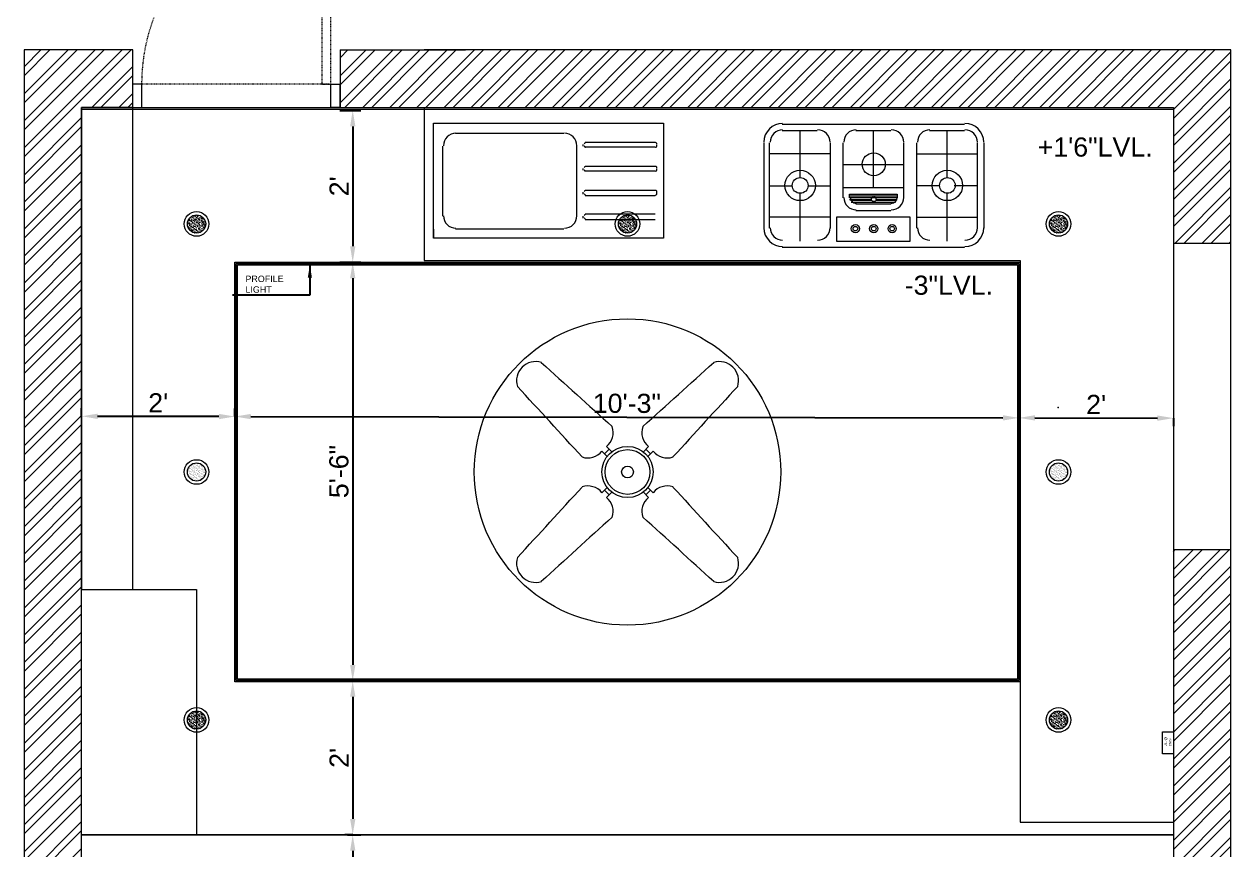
# Model space of a CAD drawing. Header units: inches. Extents: x 213 to 17763, y -4830 to 1802.
# Drawn here: x 12749.8 to 12938.8, y -2748.7 to -2619.3 of the extents above; entities that cross this region are included whole.
import ezdxf

# ---------------------------------------------------------------- set-up
doc = ezdxf.new("R2010")
doc.units = ezdxf.units.IN
doc.header["$MEASUREMENT"] = 0
for name, pattern in [('ACAD_ISO02W100', [15, 12, -3]), ('AUDIT_D_060311083008-3', [0]), ('DASHED2', [0.375, 0.25, -0.125]), ('HIDDEN', [0.375, 0.25, -0.125])]:
    doc.linetypes.add(name, pattern=pattern)
for name, color, linetype in [('.', 30, 'Continuous'), ('A-DOOR', 251, 'AUDIT_D_060311083008-3'), ('A-Door-Frame', 1, 'Continuous'), ('A-Door-Swing', 8, 'HIDDEN'), ('COLUMN', 1, 'Continuous'), ('PDF3_Text', 1, 'Continuous')]:
    doc.layers.add(name, color=color, linetype=linetype)
doc.layers.add('PDF_Furniture', color=7, linetype='Continuous', true_color=0xdd8a6d)
doc.layers.add('PDF_SANITARY', color=7, linetype='Continuous', true_color=0x7f7f7f)
doc.layers.add('ROD', color=7, linetype='Continuous', lineweight=9)
doc.styles.add('Arial', font='arial.ttf', dxfattribs={"height": 10})
doc.styles.add('PDF Arial', font='arial.ttf')
doc.styles.get("Standard").update_dxf_attribs({"font": 'arial.ttf'})
doc.dimstyles.new('DETAIL DIM', dxfattribs={"dimtxt": 2, "dimasz": 2, "dimexe": 2, "dimexo": 2, "dimgap": 0, "dimtad": 0, "dimdec": 0, "dimzin": 0, "dimdsep": 46, "dimlunit": 4, "dimtxsty": 'Arial', "dimcen": 2, "dimse1": 1, "dimse2": 1, "dimclrt": 1, "dimadec": 0, "dimazin": 0, "dimtfac": 1, "dimtdec": 0, "dimtofl": 0, "dimtmove": 0, "dimatfit": 3, "dimfxl": 2, "dimfrac": 2, "dimtolj": 1, "dimtzin": 0, "dimarcsym": 1})
doc.dimstyles.new('ISO-25', dxfattribs={"dimtxt": 4.5, "dimasz": 2.5, "dimexe": 1.25, "dimexo": 0.625, "dimtad": 1, "dimdec": 0, "dimlunit": 4, "dimtxsty": 'Standard', "dimcen": 2.5, "dimadec": 0, "dimazin": 0, "dimtfac": 1, "dimtdec": 0, "dimtmove": 0, "dimatfit": 3, "dimfxl": 1, "dimarcsym": 0})

# ---------------------------------------------------------------- blocks, each defined once
blk = doc.blocks.new('*U34')
at = {"layer": 'A-Door-Frame', "lineweight": 5}
for p, q in [((0, -100), (0, 0)), ((900, -100), (900, 0))]:
    blk.add_line(p, q, dxfattribs=at)
for points in [[(0, -100), (40, -100), (40, 0), (0, 0)], [(900, -100), (860, -100), (860, 0), (900, 0)]]:
    blk.add_lwpolyline(points, dxfattribs=at)
at = {"layer": 'A-Door-Swing', "linetype": 'DASHED2', "lineweight": 5}
blk.add_line((47.3, 0), (867.3, 0), dxfattribs=at)
blk.add_lwpolyline([(40, 0), (40, 820), (80, 820), (80, 0)], close=True, dxfattribs=at)
blk.add_arc((40, 0), 820, 360, 90, dxfattribs=at)
blk = doc.blocks.new('9iuygtfdx')
at = {"layer": 'PDF_SANITARY', "color": 254, "lineweight": 5}
for points in [[(8804.29, 1162.93), (8775.75, 1162.93)], [(8781.23, 1161.93), (8775.75, 1161.93)], [(8778.49, 1161.93), (8778.49, 1154.58)], [(8792.76, 1161.93), (8787.28, 1161.93)], [(8790.02, 1161.93), (8790.02, 1152.99)], [(8804.29, 1161.93), (8798.81, 1161.93)], [(8801.55, 1161.93), (8801.55, 1154.58)], [(8772.87, 1160.05), (8772.87, 1146.65)], [(8773.73, 1160.05), (8773.73, 1146.65)], [(8783.24, 1160.05), (8783.24, 1146.65)], [(8785.26, 1160.05), (8785.26, 1151.4)], [(8794.77, 1160.05), (8794.77, 1151.4)], [(8796.79, 1160.05), (8796.79, 1146.65)], [(8806.3, 1160.05), (8806.3, 1146.65)], [(8807.31, 1160.05), (8807.31, 1146.65)], [(8783.24, 1158.32), (8773.73, 1158.32)], [(8796.79, 1158.32), (8806.3, 1158.32)], [(8794.77, 1156.59), (8785.26, 1156.59)], [(8773.73, 1153.28), (8777.34, 1153.28)], [(8779.79, 1153.28), (8783.24, 1153.28)], [(8794.77, 1152.99), (8785.26, 1152.99)], [(8800.4, 1153.28), (8796.79, 1153.28)], [(8806.3, 1153.28), (8802.7, 1153.28)], [(8778.49, 1152.13), (8778.49, 1144.63)], [(8793.77, 1151.69), (8786.27, 1151.69)], [(8789.73, 1151.12), (8786.27, 1151.12)], [(8793.77, 1151.12), (8790.45, 1151.12)], [(8801.55, 1152.13), (8801.55, 1144.63)], [(8789.73, 1150.97), (8786.42, 1150.97)], [(8793.48, 1150.68), (8786.56, 1150.68)], [(8792.76, 1150.4), (8787.28, 1150.4)], [(8792.76, 1149.39), (8787.28, 1149.39)], [(8793.62, 1150.97), (8790.45, 1150.97)], [(8783.24, 1148.38), (8773.73, 1148.38)], [(8796.79, 1148.38), (8806.3, 1148.38)], [(8804.29, 1143.62), (8775.75, 1143.62)]]:
    blk.add_lwpolyline(points, dxfattribs=at)
for points in [[(8786.27, 1151.98), (8793.77, 1151.98), (8793.77, 1151.4), (8786.27, 1151.4)], [(8784.25, 1144.63), (8795.78, 1144.63), (8795.78, 1148.38), (8784.25, 1148.38)]]:
    blk.add_lwpolyline(points, close=True, dxfattribs=at)
for centre, radius in [((8790.09, 1156.67), 1.8), ((8778.56, 1153.35), 2.38), ((8801.62, 1153.35), 2.38), ((8778.56, 1153.35), 1.23), ((8801.62, 1153.35), 1.23), ((8790.09, 1151.19), 0.36), ((8787.21, 1146.58), 0.649), ((8787.21, 1146.58), 0.36), ((8790.09, 1146.58), 0.649), ((8790.09, 1146.58), 0.36), ((8792.97, 1146.58), 0.649), ((8792.97, 1146.58), 0.36)]:
    blk.add_circle(centre, radius, dxfattribs=at)
for centre, radius, start, end in [((8775.82, 1160.12), 2.95, 90, 180), ((8804.36, 1160.12), 2.95, 360, 90), ((8775.82, 1160.12), 1.95, 90, 180), ((8781.3, 1160.12), 1.95, 0, 90), ((8787.35, 1160.12), 1.95, 90, 180), ((8792.83, 1160.12), 1.95, 0, 90), ((8798.88, 1160.12), 1.95, 90, 180), ((8804.36, 1160.12), 1.95, 0, 90), ((8787.35, 1151.48), 1.95, 180, 270), ((8787.35, 1151.48), 0.937, 180, 270), ((8792.83, 1151.48), 0.937, 270, 360), ((8792.83, 1151.48), 1.95, 270, 360), ((8775.82, 1146.72), 2.95, 180, 270), ((8775.82, 1146.72), 1.95, 180, 270), ((8781.3, 1146.72), 1.95, 270, 360), ((8798.88, 1146.72), 1.95, 180, 270), ((8804.36, 1146.72), 2.95, 270, 0), ((8804.36, 1146.72), 1.95, 270, 360)]:
    blk.add_arc(centre, radius, start, end, dxfattribs=at)
blk = doc.blocks.new('3')
at = {"color": 18, "lineweight": 5, "true_color": 0x000000}
for p, q in [((3389.2, -1076.4), (3365.8, -1052.9)), ((3397.8, -1044.8), (3377.7, -1064.9)), ((3386.6, -1033.2), (3409, -1056.5)), ((3571.3, -1033.2), (3549, -1056.5)), ((3560.1, -1044.8), (3580.2, -1064.9)), ((3568.7, -1076.4), (3592.1, -1052.9)), ((3389.2, -1214.6), (3365.8, -1238)), ((3568.7, -1214.6), (3592.1, -1238)), ((3397.8, -1246.1), (3377.7, -1226.1)), ((3386.6, -1257.8), (3409, -1234.5)), ((3571.3, -1257.8), (3549, -1234.5)), ((3560.1, -1246.1), (3580.2, -1226.1))]:
    blk.add_line(p, q, dxfattribs=at)
for radius in [113.2, 99.1, 26]:
    blk.add_circle((3479, -1145.5), radius, dxfattribs=at)
for centre, radius, start, end in [((3073.6, -742.7), 85, 73.055, 197.3061), ((27552.9, 26002.3), 36179.8, 227.47452, 228.14348), ((-20595, 26002.3), 36179.8, 311.85652, 312.52548), ((3884.3, -742.7), 85, 342.6939, 106.945), ((-23516.5, -25390.1), 36179.8, 42.21764, 42.8866), ((30474.4, -25390.1), 36179.8, 137.1134, 137.78236), ((3336.5, -971.6), 79.4, 309.1111, 19.4903), ((3621.4, -971.6), 79.4, 160.5097, 230.8889), ((3304.2, -1004.1), 79.4, 250.8708, 321.2501), ((3653.8, -1004.1), 79.4, 218.7499, 289.1292), ((-23516.5, 23099.1), 36179.8, 317.1134, 317.78236), ((3304.2, -1286.8), 79.4, 38.7499, 109.1292), ((3653.8, -1286.8), 79.4, 70.8708, 141.2501), ((30474.4, 23099.1), 36179.8, 222.21764, 222.8866), ((3336.5, -1319.4), 79.4, 340.5097, 50.8889), ((3621.4, -1319.4), 79.4, 129.1111, 199.4903), ((27552.9, -28293.2), 36179.8, 131.85652, 132.52548), ((-20595, -28293.2), 36179.8, 47.47452, 48.14348), ((3073.6, -1548.3), 85, 162.6939, 286.945), ((3884.3, -1548.3), 85, 253.055, 17.3061)]:
    blk.add_arc(centre, radius, start, end, dxfattribs=at)
blk = doc.blocks.new('*D885')
at = {"color": 0, "linetype": 'ACAD_ISO02W100', "lineweight": -2, "transparency": 16777216}
for p, q in [((12799.23, -2632.86), (12802.48, -2632.86)), ((12799.23, -2656.65), (12802.48, -2656.65))]:
    blk.add_line(p, q, dxfattribs=at)
at = {"color": 0, "linetype": 'AUDIT_D_060311083008-3', "lineweight": -2, "transparency": 16777216}
blk.add_line((12801.23, -2635.36), (12801.23, -2654.15), dxfattribs=at)
at = {"color": 0, "transparency": 16777216}
for points in [[(12800.82, -2635.36), (12801.65, -2635.36), (12801.23, -2632.86)], [(12800.82, -2654.15), (12801.65, -2654.15), (12801.23, -2656.65)]]:
    blk.add_solid(points, dxfattribs=at)
at = {"layer": 'Defpoints', "color": 0, "transparency": 16777216}
for p in [(12798.48, -2632.86), (12798.48, -2656.65), (12801.23, -2656.65)]:
    blk.add_point(p, dxfattribs=at)
at = {"color": 0, "lineweight": 5, "transparency": 16777216, "insert": (12799.1, -2644.75), "char_height": 3, "attachment_point": 5, "rotation": 90}
blk.add_mtext("2'", dxfattribs=at)
blk = doc.blocks.new('*D886')
at = {"color": 0, "linetype": 'ACAD_ISO02W100', "lineweight": -2, "transparency": 16777216}
for p, q in [((12800.39, -2746.38), (12802.48, -2746.38)), ((12801.23, -2770.38), (12802.48, -2770.38))]:
    blk.add_line(p, q, dxfattribs=at)
at = {"color": 0, "linetype": 'AUDIT_D_060311083008-3', "lineweight": -2, "transparency": 16777216}
blk.add_line((12801.23, -2748.88), (12801.23, -2767.88), dxfattribs=at)
at = {"color": 0, "transparency": 16777216}
for points in [[(12800.82, -2748.88), (12801.65, -2748.88), (12801.23, -2746.38)], [(12800.82, -2767.88), (12801.65, -2767.88), (12801.23, -2770.38)]]:
    blk.add_solid(points, dxfattribs=at)
at = {"layer": 'Defpoints', "color": 0, "transparency": 16777216}
for p in [(12799.77, -2746.38), (12801.23, -2770.38), (12801.23, -2770.38)]:
    blk.add_point(p, dxfattribs=at)
at = {"color": 0, "lineweight": 5, "transparency": 16777216, "insert": (12799.1, -2758.38), "char_height": 3, "attachment_point": 5, "rotation": 90}
blk.add_mtext("2'", dxfattribs=at)
blk = doc.blocks.new('*D887')
at = {"color": 0, "linetype": 'ACAD_ISO02W100', "lineweight": -2, "transparency": 16777216}
for p, q in [((12758.77, -2680.79), (12758.77, -2679.54)), ((12782.77, -2680.83), (12782.77, -2679.58))]:
    blk.add_line(p, q, dxfattribs=at)
at = {"color": 0, "linetype": 'AUDIT_D_060311083008-3', "lineweight": -2, "transparency": 16777216}
blk.add_line((12780.27, -2680.83), (12761.27, -2680.8), dxfattribs=at)
at = {"color": 0, "transparency": 16777216}
for points in [[(12761.27, -2680.38), (12761.27, -2681.21), (12758.77, -2680.79)], [(12780.27, -2680.41), (12780.27, -2681.25), (12782.77, -2680.83)]]:
    blk.add_solid(points, dxfattribs=at)
at = {"layer": 'Defpoints', "color": 0, "transparency": 16777216}
for p in [(12758.77, -2680.79), (12758.77, -2680.79), (12782.77, -2680.83)]:
    blk.add_point(p, dxfattribs=at)
at = {"color": 0, "lineweight": 5, "transparency": 16777216, "insert": (12770.77, -2678.68), "char_height": 3, "attachment_point": 5, "rotation": 359.9029}
blk.add_mtext("2'", dxfattribs=at)
blk = doc.blocks.new('*D923')
at = {"color": 0, "linetype": 'ACAD_ISO02W100', "lineweight": -2, "transparency": 16777216}
for p, q in [((12782.77, -2680.83), (12782.77, -2679.58)), ((12905.57, -2681.04), (12905.57, -2679.79))]:
    blk.add_line(p, q, dxfattribs=at)
at = {"color": 0, "linetype": 'AUDIT_D_060311083008-3', "lineweight": -2, "transparency": 16777216}
blk.add_line((12785.27, -2680.84), (12903.07, -2681.04), dxfattribs=at)
at = {"color": 0, "transparency": 16777216}
for points in [[(12785.27, -2680.42), (12785.27, -2681.25), (12782.77, -2680.83)], [(12903.07, -2680.62), (12903.07, -2681.45), (12905.57, -2681.04)]]:
    blk.add_solid(points, dxfattribs=at)
at = {"layer": 'Defpoints', "color": 0, "transparency": 16777216}
for p in [(12782.77, -2680.83), (12905.57, -2681.04), (12905.57, -2681.16)]:
    blk.add_point(p, dxfattribs=at)
at = {"color": 0, "transparency": 16777216, "insert": (12844.17, -2678.78), "char_height": 3, "attachment_point": 5, "rotation": 359.9029}
blk.add_mtext('10\'-3"', dxfattribs=at)
blk = doc.blocks.new('*D924')
at = {"color": 0, "linetype": 'ACAD_ISO02W100', "lineweight": -2, "transparency": 16777216}
for p, q in [((12905.57, -2681.04), (12905.57, -2679.79)), ((12929.77, -2681.08), (12929.77, -2682.33))]:
    blk.add_line(p, q, dxfattribs=at)
at = {"color": 0, "linetype": 'AUDIT_D_060311083008-3', "lineweight": -2, "transparency": 16777216}
blk.add_line((12908.07, -2681.05), (12927.27, -2681.08), dxfattribs=at)
at = {"color": 0, "transparency": 16777216}
for points in [[(12908.07, -2680.63), (12908.07, -2681.46), (12905.57, -2681.04)], [(12927.27, -2680.66), (12927.27, -2681.5), (12929.77, -2681.08)]]:
    blk.add_solid(points, dxfattribs=at)
at = {"layer": 'Defpoints', "color": 0, "transparency": 16777216}
for p in [(12905.57, -2681.16), (12929.77, -2680.97), (12929.77, -2681.08)]:
    blk.add_point(p, dxfattribs=at)
at = {"color": 0, "transparency": 16777216, "insert": (12917.67, -2678.93), "char_height": 3, "attachment_point": 5, "rotation": 359.9029}
blk.add_mtext("2'", dxfattribs=at)
blk = doc.blocks.new('*D889')
at = {"color": 0, "linetype": 'ACAD_ISO02W100', "lineweight": -2, "transparency": 16777216}
for p, q in [((12799.23, -2656.65), (12802.48, -2656.65)), ((12801.23, -2722.25), (12799.98, -2722.25))]:
    blk.add_line(p, q, dxfattribs=at)
at = {"color": 0, "linetype": 'AUDIT_D_060311083008-3', "lineweight": -2, "transparency": 16777216}
blk.add_line((12801.23, -2659.15), (12801.23, -2719.75), dxfattribs=at)
at = {"color": 0, "transparency": 16777216}
for points in [[(12800.82, -2659.15), (12801.65, -2659.15), (12801.23, -2656.65)], [(12800.82, -2719.75), (12801.65, -2719.75), (12801.23, -2722.25)]]:
    blk.add_solid(points, dxfattribs=at)
at = {"layer": 'Defpoints', "color": 0, "transparency": 16777216}
for p in [(12798.48, -2656.65), (12801.23, -2722.25), (12801.37, -2722.25)]:
    blk.add_point(p, dxfattribs=at)
at = {"color": 0, "transparency": 16777216, "insert": (12799.08, -2689.45), "char_height": 3, "attachment_point": 5, "rotation": 90}
blk.add_mtext('5\'-6"', dxfattribs=at)
blk = doc.blocks.new('*D890')
at = {"color": 0, "linetype": 'ACAD_ISO02W100', "lineweight": -2, "transparency": 16777216}
for p, q in [((12801.23, -2722.25), (12799.98, -2722.25)), ((12801.23, -2746.38), (12799.98, -2746.38))]:
    blk.add_line(p, q, dxfattribs=at)
at = {"color": 0, "linetype": 'AUDIT_D_060311083008-3', "lineweight": -2, "transparency": 16777216}
blk.add_line((12801.23, -2724.75), (12801.23, -2743.88), dxfattribs=at)
at = {"color": 0, "transparency": 16777216}
for points in [[(12800.82, -2724.75), (12801.65, -2724.75), (12801.23, -2722.25)], [(12800.82, -2743.88), (12801.65, -2743.88), (12801.23, -2746.38)]]:
    blk.add_solid(points, dxfattribs=at)
at = {"layer": 'Defpoints', "color": 0, "transparency": 16777216}
for p in [(12801.37, -2722.25), (12801.23, -2746.38), (12801.23, -2746.38)]:
    blk.add_point(p, dxfattribs=at)
at = {"color": 0, "transparency": 16777216, "insert": (12799.1, -2734.32), "char_height": 3, "attachment_point": 5, "rotation": 90}
blk.add_mtext("2'", dxfattribs=at)

msp = doc.modelspace()

# ---------------------------------------------------------------- hatches: boundary and pattern name
at = {"layer": '.', "lineweight": 5}
h = msp.add_hatch(dxfattribs=at)
h.set_pattern_fill('ANSI32', color=1, scale=8)
h.set_pattern_definition([(45, (4085.314, -3797.9675), (-2.1213203, 2.1213203), []), (45, (4086.728, -3797.9675), (-2.1213203, 2.1213203), [])])
h.paths.add_polyline_path([(12938.77, -2623.38), (12812.4, -2623.38), (12799.27, -2623.38), (12799.27, -2632.38), (12929.77, -2632.38), (12929.77, -2653.69), (12938.77, -2653.69)])
h.paths.add_polyline_path([(12938.77, -2701.69), (12929.77, -2701.69), (12929.77, -2803.38), (12929.77, -2849.38), (12913.27, -2849.38), (12758.77, -2849.38), (12749.77, -2849.38), (12749.77, -2858.38), (12938.77, -2858.38)])
h.paths.add_polyline_path([(12758.77, -2632.38), (12766.77, -2632.38), (12766.77, -2628.77), (12766.77, -2623.38), (12749.77, -2623.38), (12749.77, -2807.33), (12754.44, -2807.33), (12758.77, -2807.38)])
at = {"lineweight": 5}
h = msp.add_hatch(dxfattribs=at)
h.set_pattern_fill('AR-SAND', color=5, scale=0.2)
h.set_pattern_definition([(37.5, (-113162.7621, -240971.75546), (-0.01259867162, 0.3853647538), [0, -0.304, 0, -0.34, 0, -0.325]), (7.5, (-113162.7621, -240971.75546), (0.3539553411, 0.564429213), [0, -0.164, 0, -0.274, 0, -0.105]), (327.5, (-113163.0081, -240971.75546), (0.62282837235, 0.0011318107), [0, -0.1, 0, -0.36, 0, -0.47]), (317.5, (-113163.0081, -240971.75546), (0.6012253209, 0.175535113), [0, -0.05, 0, -0.236, 0, -0.27])])
h.paths.add_polyline_path([(12778.2, -2650.65, -1), (12775.34, -2650.65, -1)])
h = msp.add_hatch(dxfattribs=at)
h.set_pattern_fill('AR-SAND', color=5, scale=0.2)
h.set_pattern_definition([(37.5, (-113095.2621, -240971.75546), (-0.01259867162, 0.3853647538), [0, -0.304, 0, -0.34, 0, -0.325]), (7.5, (-113095.2621, -240971.75546), (0.3539553411, 0.564429213), [0, -0.164, 0, -0.274, 0, -0.105]), (327.5, (-113095.5081, -240971.75546), (0.62282837235, 0.0011318107), [0, -0.1, 0, -0.36, 0, -0.47]), (317.5, (-113095.5081, -240971.75546), (0.6012253209, 0.175535113), [0, -0.05, 0, -0.236, 0, -0.27])])
h.paths.add_polyline_path([(12845.7, -2650.65, -1), (12842.84, -2650.65, -1)])
h = msp.add_hatch(dxfattribs=at)
h.set_pattern_fill('AR-SAND', color=5, scale=0.2)
h.set_pattern_definition([(37.5, (-113027.7621, -240971.75546), (-0.01259867162, 0.3853647538), [0, -0.304, 0, -0.34, 0, -0.325]), (7.5, (-113027.7621, -240971.75546), (0.3539553411, 0.564429213), [0, -0.164, 0, -0.274, 0, -0.105]), (327.5, (-113028.0081, -240971.75546), (0.62282837235, 0.0011318107), [0, -0.1, 0, -0.36, 0, -0.47]), (317.5, (-113028.0081, -240971.75546), (0.6012253209, 0.175535113), [0, -0.05, 0, -0.236, 0, -0.27])])
h.paths.add_polyline_path([(12913.2, -2650.65, -1), (12910.34, -2650.65, -1)])
h = msp.add_hatch(dxfattribs=at)
h.set_pattern_fill('AR-SAND', color=5, scale=0.2)
h.set_pattern_definition([(37.5, (-113162.7621, -241010.62202), (-0.01259867162, 0.3853647538), [0, -0.304, 0, -0.34, 0, -0.325]), (7.5, (-113162.7621, -241010.622), (0.3539553411, 0.564429213), [0, -0.164, 0, -0.274, 0, -0.105]), (327.5, (-113163.0081, -241010.622), (0.62282837235, 0.0011318107), [0, -0.1, 0, -0.36, 0, -0.47]), (317.5, (-113163.0081, -241010.622), (0.6012253209, 0.175535113), [0, -0.05, 0, -0.236, 0, -0.27])])
h.paths.add_polyline_path([(12778.2, -2689.52, -1), (12775.34, -2689.52, -1)])
h = msp.add_hatch(dxfattribs=at)
h.set_pattern_fill('AR-SAND', color=5, scale=0.2)
h.set_pattern_definition([(37.5, (-113027.7621, -241010.62202), (-0.01259867162, 0.3853647538), [0, -0.304, 0, -0.34, 0, -0.325]), (7.5, (-113027.7621, -241010.622), (0.3539553411, 0.564429213), [0, -0.164, 0, -0.274, 0, -0.105]), (327.5, (-113028.0081, -241010.622), (0.62282837235, 0.0011318107), [0, -0.1, 0, -0.36, 0, -0.47]), (317.5, (-113028.0081, -241010.622), (0.6012253209, 0.175535113), [0, -0.05, 0, -0.236, 0, -0.27])])
h.paths.add_polyline_path([(12913.2, -2689.52, -1), (12910.34, -2689.52, -1)])
h = msp.add_hatch(dxfattribs=at)
h.set_pattern_fill('AR-SAND', color=5, scale=0.2)
h.set_pattern_definition([(37.5, (-113162.7621, -241049.48858), (-0.01259867162, 0.3853647538), [0, -0.304, 0, -0.34, 0, -0.325]), (7.5, (-113162.7621, -241049.4886), (0.3539553411, 0.564429213), [0, -0.164, 0, -0.274, 0, -0.105]), (327.5, (-113163.0081, -241049.48858), (0.62282837235, 0.0011318107), [0, -0.1, 0, -0.36, 0, -0.47]), (317.5, (-113163.0081, -241049.4886), (0.6012253209, 0.175535113), [0, -0.05, 0, -0.236, 0, -0.27])])
h.paths.add_polyline_path([(12778.2, -2728.38, -1), (12775.34, -2728.38, -1)])
h = msp.add_hatch(dxfattribs=at)
h.set_pattern_fill('AR-SAND', color=5, scale=0.2)
h.set_pattern_definition([(37.5, (-113027.7621, -241049.48858), (-0.01259867162, 0.3853647538), [0, -0.304, 0, -0.34, 0, -0.325]), (7.5, (-113027.7621, -241049.4886), (0.3539553411, 0.564429213), [0, -0.164, 0, -0.274, 0, -0.105]), (327.5, (-113028.0081, -241049.48858), (0.62282837235, 0.0011318107), [0, -0.1, 0, -0.36, 0, -0.47]), (317.5, (-113028.0081, -241049.4886), (0.6012253209, 0.175535113), [0, -0.05, 0, -0.236, 0, -0.27])])
h.paths.add_polyline_path([(12913.2, -2728.38, -1), (12910.34, -2728.38, -1)])

# ---------------------------------------------------------------- linework, layer by layer
for p, q in [((12766.77, -2632.38), (12799.27, -2632.38)), ((12758.77, -2746.38), (12929.77, -2746.38))]:
    msp.add_line(p, q, dxfattribs=at)
for points in [[(12758.77, -2632.65), (12929.77, -2632.65), (12929.77, -2746.38), (12758.77, -2746.38)], [(12782.77, -2656.65), (12905.77, -2656.65), (12905.77, -2722.38), (12782.77, -2722.38)], [(12758.77, -2746.38), (12929.77, -2746.38), (12929.77, -2849.38), (12758.77, -2849.38)]]:
    msp.add_lwpolyline(points, close=True, dxfattribs=at)
at = {"color": 6, "lineweight": 5}
for points in [[(12782.97, -2656.85), (12905.57, -2656.85), (12905.57, -2722.18), (12782.97, -2722.18)], [(12783.17, -2657.05), (12905.37, -2657.05), (12905.37, -2721.98), (12783.17, -2721.98)]]:
    msp.add_lwpolyline(points, close=True, dxfattribs=at)
at = {"color": 5, "lineweight": 5}
msp.add_lwpolyline([(12929.77, -2730.26), (12929.77, -2733.68), (12928.08, -2733.68), (12928.08, -2730.26)], close=True, dxfattribs=at)
for centre, radius in [((12776.77, -2650.65), 1.93), ((12776.77, -2650.65), 1.43), ((12844.27, -2650.65), 1.93), ((12844.27, -2650.65), 1.43), ((12911.77, -2650.65), 1.93), ((12911.77, -2650.65), 1.43), ((12776.77, -2689.52), 1.93), ((12776.77, -2689.52), 1.43), ((12911.77, -2689.52), 1.93), ((12911.77, -2689.52), 1.43), ((12776.77, -2728.38), 1.93), ((12776.77, -2728.38), 1.43), ((12911.77, -2728.38), 1.93), ((12911.77, -2728.38), 1.43)]:
    msp.add_circle(centre, radius, dxfattribs=at)
at = {"color": 250, "lineweight": 5}
msp.add_circle((12844.27, -2689.52), 24, dxfattribs=at)
at = {"lineweight": 5}
msp.add_point((12911.73, -2679.4), dxfattribs=at)
at = {"layer": 'PDF_Furniture', "color": 254, "lineweight": 5}
for points in [[(12813.86, -2651.45), (12813.86, -2652.89), (12813.86, -2634.87), (12849.89, -2634.87), (12849.89, -2652.89), (12848.88, -2652.89)], [(12834.32, -2636.46), (12817.32, -2636.46)], [(12837.35, -2638.48), (12837.35, -2638.19)], [(12848.59, -2637.9), (12837.64, -2637.9)], [(12848.88, -2638.48), (12848.88, -2638.19)], [(12815.3, -2638.48), (12815.3, -2649.43)], [(12836.34, -2649.43), (12836.34, -2638.48)], [(12848.59, -2638.62), (12837.64, -2638.62)], [(12837.35, -2642.22), (12837.35, -2641.94)], [(12848.59, -2641.65), (12837.64, -2641.65)], [(12848.88, -2642.22), (12848.88, -2641.94)], [(12848.59, -2642.37), (12837.64, -2642.37)], [(12837.35, -2645.97), (12837.35, -2645.68)], [(12848.59, -2645.39), (12837.64, -2645.39)], [(12848.88, -2645.97), (12848.88, -2645.68)], [(12848.59, -2646.26), (12837.64, -2646.26)], [(12837.35, -2649.72), (12837.35, -2649.43)], [(12848.59, -2649.14), (12837.64, -2649.14)], [(12834.32, -2651.45), (12817.32, -2651.45)], [(12848.59, -2650.01), (12837.64, -2650.01)], [(12849.89, -2652.89), (12813.86, -2652.89)]]:
    msp.add_lwpolyline(points, dxfattribs=at)
for centre, radius, start, end in [((12817.39, -2638.4), 1.95, 90, 180), ((12834.39, -2638.4), 1.95, 0, 90), ((12837.71, -2638.12), 0.216, 89.9999, 180.0001), ((12837.71, -2638.4), 0.216, 179.9999, 270.0001), ((12848.66, -2638.12), 0.216, 359.9999, 90.0001), ((12848.66, -2638.4), 0.216, 269.9999, 0.0001), ((12837.71, -2641.86), 0.216, 89.9999, 180.0001), ((12837.71, -2642.15), 0.216, 179.9999, 270.0001), ((12848.66, -2641.86), 0.216, 359.9999, 90.0001), ((12848.66, -2642.15), 0.216, 269.9999, 0.0001), ((12837.71, -2645.61), 0.216, 89.9999, 180.0001), ((12837.71, -2645.9), 0.216, 179.9999, 270.0001), ((12848.66, -2645.61), 0.216, 359.9999, 90.0001), ((12848.66, -2645.9), 0.216, 269.9999, 0.0001), ((12817.39, -2649.36), 1.95, 180, 270), ((12834.39, -2649.36), 1.95, 270, 360), ((12837.71, -2649.36), 0.216, 89.9999, 180.0001), ((12837.71, -2649.65), 0.216, 179.9999, 270.0001)]:
    msp.add_arc(centre, radius, start, end, dxfattribs=at)
at = {"layer": 'ROD', "lineweight": 5}
for p, q in [((12766.77, -2623.38), (12749.77, -2623.38)), ((12749.77, -2623.38), (12749.77, -2807.38)), ((12938.77, -2623.38), (12812.4, -2623.38)), ((12938.77, -2858.38), (12938.77, -2623.38)), ((12758.77, -2632.38), (12766.77, -2632.38)), ((12758.77, -2807.38), (12758.77, -2632.38)), ((12758.77, -2632.38), (12766.77, -2632.38)), ((12799.27, -2632.38), (12929.77, -2632.38)), ((12929.77, -2632.38), (12929.77, -2803.38))]:
    msp.add_line(p, q, dxfattribs=at)
at = {"layer": 'ROD', "color": 254, "lineweight": 5}
for p, q in [((12812.4, -2632.38), (12812.4, -2656.38)), ((12812.4, -2656.38), (12905.77, -2656.38)), ((12905.77, -2656.38), (12905.77, -2744.38))]:
    msp.add_line(p, q, dxfattribs=at)
at = {"layer": 'ROD', "lineweight": 5}
for points in [[(12766.77, -2632.38), (12766.77, -2623.38)], [(12799.27, -2623.38), (12799.27, -2632.38)], [(12799.27, -2623.38), (12818.9, -2623.38)], [(12812.4, -2623.38), (12818.9, -2623.38)]]:
    msp.add_lwpolyline(points, dxfattribs=at)
at = {"layer": 'ROD', "color": 254, "lineweight": 5}
for points in [[(12766.77, -2632.38), (12758.77, -2632.38), (12758.77, -2707.93), (12766.77, -2707.93)], [(12776.77, -2746.43), (12758.77, -2746.43), (12758.77, -2707.93), (12776.77, -2707.93)]]:
    msp.add_lwpolyline(points, close=True, dxfattribs=at)
at = {"layer": 'ROD', "color": 5, "lineweight": 5}
msp.add_lwpolyline([(12938.77, -2653.69), (12929.77, -2653.69), (12929.77, -2701.69), (12938.77, -2701.69)], close=True, dxfattribs=at)
at = {"layer": 'ROD', "color": 254, "lineweight": 5}
msp.add_lwpolyline([(12905.77, -2744.38), (12929.77, -2744.38)], dxfattribs=at)

# ---------------------------------------------------------------- block references
at = {"color": 254, "lineweight": 5}
msp.add_blockref('9iuygtfdx', (4092.75, -3797.97), dxfattribs=at)
at = {"lineweight": 5, "xscale": 0.03546819263372884, "yscale": 0.03546819263372884, "zscale": 0.03546819263372884}
msp.add_blockref('3', (12720.88, -2648.89), dxfattribs=at)
at = {"layer": 'A-DOOR', "lineweight": 5, "xscale": -0.03611111111109516, "yscale": 0.03611111111109516, "zscale": 0.03611111111109516}
msp.add_blockref('*U34', (12799.27, -2628.77), dxfattribs=at)

# ---------------------------------------------------------------- texts
at = {"layer": 'COLUMN', "color": 0, "lineweight": 5, "insert": (12784.43, -2658.76), "char_height": 1, "attachment_point": 1}
msp.add_mtext_dynamic_manual_height_columns('PROFILE\\PLIGHT ', width=25.3781, gutter_width=1, heights=[0], dxfattribs=at)
at = {"layer": 'PDF3_Text', "lineweight": 5, "char_height": 3, "attachment_point": 9, "style": 'PDF Arial'}
for s, insert in [('+1\'6"LVL.', (12926.52, -2640.14)), ('-3"LVL.', (12901.52, -2661.79))]:
    msp.add_mtext_dynamic_manual_height_columns(s, width=36.0927, gutter_width=949.34, heights=[2.27], dxfattribs=dict(at, insert=insert))
at = {"layer": 'PDF3_Text', "lineweight": 5, "insert": (12928.31, -2732.49), "char_height": 0.4, "attachment_point": 9, "rotation": 270, "style": 'PDF Arial'}
msp.add_mtext('SW3 \\P@4\'6"', dxfattribs=at)

# ---------------------------------------------------------------- dimensions: what is measured, and where the dimension line sits
at = {"lineweight": 5}
for base, p1, p2, picture, middle in [((12801.23, -2656.65), (12798.48, -2632.86), (12798.48, -2656.65), '*D885', (12799.1, -2644.75)), ((12801.23, -2770.38), (12799.77, -2746.38), (12801.23, -2770.38), '*D886', (12799.1, -2758.38))]:
    dim = msp.add_linear_dim(base=base, p1=p1, p2=p2, angle=90, dimstyle='ISO-25', override={"dimtxt": 3, "dimtmove": 1, "dimfxl": 2, "dimfxlon": 1, "dimarcsym": 2}, dxfattribs=at)
    dim.commit()
    dim.dimension.update_dxf_attribs({"geometry": picture, "text_midpoint": middle})
for base, p1, p2, angle, picture, middle in [((12801.23, -2722.25), (12798.48, -2656.65), (12801.37, -2722.25), 90, '*D889', (12799.08, -2689.45)), ((12905.57, -2681.04), (12782.77, -2680.83), (12905.57, -2681.16), 359.9029, '*D923', (12844.17, -2678.78)), ((12929.77, -2681.08), (12905.57, -2681.16), (12929.77, -2680.97), 359.9029, '*D924', (12917.67, -2678.93)), ((12801.23, -2746.38), (12801.37, -2722.25), (12801.23, -2746.38), 90, '*D890', (12799.1, -2734.32))]:
    dim = msp.add_linear_dim(base=base, p1=p1, p2=p2, angle=angle, dimstyle='ISO-25', override={"dimtxt": 3, "dimtmove": 1, "dimfxl": 2, "dimfxlon": 1, "dimarcsym": 2})
    dim.commit()
    dim.dimension.update_dxf_attribs({"geometry": picture, "text_midpoint": middle})
dim = msp.add_aligned_dim(p1=(12782.77, -2680.83), p2=(12758.77, -2680.79), distance=0, dimstyle='ISO-25', override={"dimtxt": 3, "dimtmove": 1, "dimfxl": 2, "dimfxlon": 1, "dimarcsym": 2}, dxfattribs=at)
dim.commit()
dim.dimension.update_dxf_attribs({"geometry": '*D887', "text_midpoint": (12770.77, -2678.68)})

# ---------------------------------------------------------------- leaders
msp.add_leader([(12794.52, -2657.08), (12794.52, -2661.79), (12782.41, -2661.79)], dimstyle='DETAIL DIM', override={"dimgap": 0, "dimtad": 0}, dxfattribs=at)

doc.saveas('drawing.dxf')
